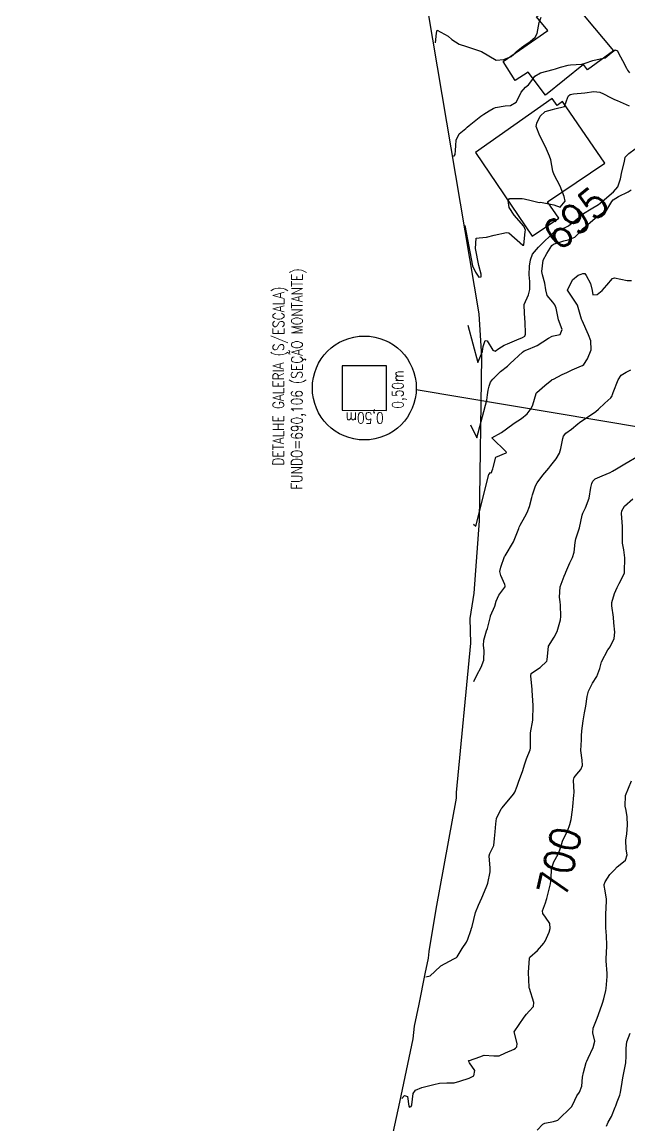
# Model space of a CAD drawing. Header units: metres. Extents: x 298520 to 308411, y 7433745 to 7450750.
# Drawn here: x 300935.2 to 301017, y 7443486.7 to 7443635.3 of the extents above; entities that cross this region are included whole.
import ezdxf
from ezdxf.enums import TextEntityAlignment as Align

# ---------------------------------------------------------------- set-up
doc = ezdxf.new("R2010")
doc.units = ezdxf.units.M
doc.header["$LTSCALE"] = 10
doc.linetypes.add('CONTINUO', pattern=[0])
doc.linetypes.add('DASHED', pattern=[0.75, 0.5, -0.25])
for name, color, linetype in [('Area', 45, 'Continuous'), ('Cotas', 45, 'Continuous'), ('Curvas de Nivel 1m', 11, 'Continuous'), ('Curvas de Nivel 5m', 15, 'Continuous'), ('Edificações', 30, 'Continuous'), ('TEXTO', 45, 'Continuous'), ('Vias Secundárias', 230, 'DASHED')]:
    doc.layers.add(name, color=color, linetype=linetype)
doc.styles.add('ROMANS', font='romans', dxfattribs={"height": 0.2})
doc.styles.add('Style-STANDARD', font='STANDARD.shx')

msp = doc.modelspace()

# ---------------------------------------------------------------- linework, layer by layer
at = {"layer": 'Area'}
msp.add_polyline3d([(300984.77, 7443483.56, 700.75), (300986.09, 7443489.77, 708.12), (300987.9, 7443498.28, 705.35), (300988.09, 7443500.01, 703.46), (300988.72, 7443502.96, 699.35), (300989.51, 7443507.05, 699.35), (300989.98, 7443509.16, 699.19), (300990.06, 7443510.07, 698.99), (300990.97, 7443515.75, 698.92), (300993.72, 7443530.72, 698.74), (300993.71, 7443531.45, 698.67), (300995.68, 7443551.57, 698.27), (300995.56, 7443554.89, 698.07), (300996.1, 7443558.32, 698.4), (300996.82, 7443568.05, 697.99), (300997.14, 7443590.16, 696.39), (300996.8, 7443595.93, 696.07), (300988.65, 7443644.17, 693.95)], dxfattribs=at)
at = {"layer": 'Curvas de Nivel 1m', "flags": 128}
for points, elevation in [([(300990.88, 7443632.47), (300991.02, 7443633.74), (300991.12, 7443634.15), (300992.62, 7443633.34), (300993.11, 7443632.91), (300994.07, 7443632.3), (300995.1, 7443631.96), (300997.09, 7443631.29), (300999.08, 7443630.11), (301000.12, 7443630.21), (301001.08, 7443630.61), (301001.43, 7443630.9), (301001.79, 7443631.23), (301002.5, 7443631.82), (301003.1, 7443632.26), (301003.66, 7443632.66), (301004.31, 7443633.21), (301004.6, 7443633.72), (301004.85, 7443635.2), (301005.15, 7443635.91)], 692), ([(300993.34, 7443617.21), (300993.44, 7443617.26), (300993.56, 7443617.43), (300993.61, 7443617.97), (300993.62, 7443618.65), (300993.7, 7443619.33), (300994.1, 7443620.18), (300994.97, 7443620.93), (300995.19, 7443621.09), (300995.44, 7443621.31), (300996.99, 7443622.58), (300997.41, 7443622.86), (300998.11, 7443623.28), (300998.65, 7443623.62), (300999, 7443623.77), (301000.31, 7443623.95), (301001, 7443624.03), (301001.77, 7443624.47), (301002.19, 7443625.23), (301002.44, 7443625.82), (301003.04, 7443626.49), (301003.44, 7443626.82), (301003.76, 7443627.21), (301004.29, 7443627.97), (301005.06, 7443628.43), (301006.75, 7443628.86), (301007.06, 7443628.96), (301007.22, 7443629.01), (301007.73, 7443629.16), (301008.77, 7443629.45), (301009.07, 7443629.5), (301010.6, 7443629.6), (301011.07, 7443629.71), (301012.09, 7443630.1), (301013.08, 7443630.29), (301013.75, 7443630.43), (301014.58, 7443631.09), (301015.1, 7443631.5), (301015.41, 7443631.39), (301015.58, 7443631.07), (301016.08, 7443630.07), (301016.62, 7443629.06), (301016.79, 7443628.78), (301017.06, 7443628.43)], 693), ([(300994.86, 7443607.84), (300995.89, 7443602.4), (300996.28, 7443601.56), (300996.73, 7443600.87), (300997.07, 7443600.95), (300997.07, 7443601.29), (300996.74, 7443602.47), (300996.28, 7443604.76), (300996.37, 7443606.14), (300996.79, 7443606.19), (300997.77, 7443606.3), (300998.8, 7443606.53), (301000.46, 7443606.91), (301000.8, 7443606.87), (301002.66, 7443605.22), (301002.78, 7443605.19), (301002.8, 7443605.21), (301002.99, 7443607.03), (301003.01, 7443607.22), (301002.81, 7443607.76), (301001.49, 7443609.23), (301000.84, 7443610.29), (301000.67, 7443611.24), (301000.86, 7443611.49), (301002.57, 7443611.5), (301002.86, 7443611.46), (301003.77, 7443611.21), (301004.85, 7443610.96), (301005.07, 7443610.98), (301006.84, 7443610.63), (301007.68, 7443610.32), (301008.35, 7443611.15), (301008.24, 7443611.77), (301007.68, 7443613.16), (301006.9, 7443614.67), (301006.7, 7443615.17), (301006.42, 7443616.68), (301006.28, 7443617.18), (301005.87, 7443618.13), (301005.37, 7443619.19), (301004.95, 7443619.92), (301004.45, 7443621.21), (301004.56, 7443621.62), (301004.99, 7443622.56), (301005.66, 7443623.19), (301006.67, 7443623.5), (301007, 7443623.55), (301008.28, 7443623.88), (301008.73, 7443625.15), (301008.83, 7443625.34), (301009.03, 7443625.49), (301009.48, 7443625.59), (301011.03, 7443625.74), (301012.22, 7443625.92), (301013.03, 7443625.81), (301013.53, 7443625.6), (301014.48, 7443625.09), (301015.02, 7443624.83), (301015.39, 7443624.71), (301017.01, 7443623.96)], 694), ([(300995.62, 7443581.02), (300996.47, 7443579.26), (300997.82, 7443584.31), (300997.9, 7443585.02), (300997.99, 7443585.68), (300998.13, 7443586.2), (300998.31, 7443586.76), (300998.56, 7443587.12), (300998.64, 7443587.19), (300998.75, 7443587.27), (300999.65, 7443588.19), (301000.59, 7443588.91), (301000.76, 7443589.08), (301000.94, 7443589.24), (301002.61, 7443590.77), (301002.86, 7443590.97), (301003.45, 7443591.21), (301004.29, 7443591.53), (301004.62, 7443591.7), (301006.13, 7443592.68), (301006.63, 7443592.93), (301006.81, 7443592.98), (301007.72, 7443593.16), (301007.96, 7443593.84), (301007.47, 7443595.16), (301007.15, 7443596.7), (301006.98, 7443597.17), (301006.69, 7443597.53), (301005.93, 7443598.42), (301005.77, 7443599.18), (301005.64, 7443600.1), (301005.31, 7443601.19), (301005.22, 7443601.67), (301005.41, 7443603.19), (301005.89, 7443604.06), (301006.58, 7443605.17), (301006.78, 7443605.35), (301008.18, 7443605.77), (301008.79, 7443605.91), (301009.66, 7443606.28), (301010.51, 7443607.13), (301010.81, 7443607.44), (301012.74, 7443609.1), (301012.79, 7443609.14), (301012.82, 7443609.16), (301013.98, 7443609.94), (301014.67, 7443611.08), (301014.86, 7443611.3), (301015.56, 7443611.77), (301016.87, 7443612.38), (301017.28, 7443612.64)], 696), ([(300996, 7443567.61), (300996.33, 7443567.37), (300998.08, 7443574.33), (300998.33, 7443574.56), (300998.41, 7443574.47), (300998.62, 7443575.06), (300998.65, 7443575.27), (300999.05, 7443576.65), (301000.44, 7443577.22), (301000.46, 7443577.25), (301000.44, 7443577.35), (300998.47, 7443579.27), (300999.78, 7443579.96), (301000.49, 7443580.48), (301001.5, 7443581.23), (301002.5, 7443581.86), (301003.24, 7443582.48), (301003.8, 7443583.21), (301004.03, 7443583.69), (301004.46, 7443585.2), (301004.48, 7443585.26), (301004.54, 7443585.35), (301005.65, 7443586.28), (301006.56, 7443587.04), (301006.64, 7443587.09), (301006.8, 7443587.17), (301007.97, 7443587.76), (301008.58, 7443588.06), (301009.33, 7443588.4), (301010.59, 7443588.93), (301010.72, 7443589), (301010.87, 7443589.13), (301011.37, 7443589.89), (301011.89, 7443591.11), (301011.81, 7443592.3), (301011.51, 7443593.12), (301010.66, 7443595.04), (301010.62, 7443595.13), (301010.58, 7443595.22), (301010.05, 7443597.14), (301008.7, 7443599.15), (301009.35, 7443600.52), (301010.13, 7443601.14), (301010.55, 7443601.31), (301010.74, 7443601.39), (301011, 7443601.39), (301011.21, 7443601.12), (301011.77, 7443600.06), (301012.02, 7443599.11), (301012.08, 7443598.49), (301012.7, 7443598.57), (301013.34, 7443599.09), (301013.99, 7443599.81), (301014.73, 7443600.72), (301015.03, 7443600.78), (301016.72, 7443600.46), (301017.33, 7443600.43)], 697), ([(300996.07, 7443546.44), (300996.48, 7443547.29), (300997.05, 7443548.34), (300997.41, 7443549.28), (300997.46, 7443550.61), (300997.37, 7443551.28), (300997.41, 7443552.01), (300997.79, 7443553.27), (300997.89, 7443553.55), (300998.18, 7443554.62), (300998.29, 7443555.16), (300998.33, 7443555.27), (300998.88, 7443556.58), (300999.08, 7443557.26), (300999.43, 7443558.04), (301000.23, 7443559.12), (301000.29, 7443559.19), (301000.3, 7443559.25), (301000.3, 7443559.31), (301000.24, 7443559.47), (300999.69, 7443560.69), (300999.56, 7443561.26), (300999.7, 7443561.82), (301000.21, 7443563.25), (301000.24, 7443563.3), (301000.28, 7443563.37), (301001.39, 7443565.23), (301002.11, 7443567.02), (301002.19, 7443567.22), (301002.24, 7443567.31), (301002.33, 7443567.47), (301002.96, 7443568.59), (301003.27, 7443569.21), (301003.57, 7443570), (301003.88, 7443571.2), (301003.99, 7443571.59), (301004.39, 7443572.76), (301004.62, 7443573.2), (301005.38, 7443574.21), (301006.15, 7443575.17), (301006.43, 7443575.5), (301007.17, 7443576.43), (301007.59, 7443577.16), (301007.81, 7443577.8), (301008.05, 7443579.15), (301008.15, 7443579.47), (301008.48, 7443579.88), (301009.21, 7443580.42), (301010.08, 7443581.13), (301010.3, 7443581.32), (301010.5, 7443581.45), (301011.5, 7443582.11), (301012.51, 7443582.81), (301012.85, 7443583.1), (301013.71, 7443583.9), (301014.54, 7443584.63), (301014.7, 7443584.92), (301014.74, 7443585.08), (301014.83, 7443585.36), (301015.52, 7443587.07), (301015.94, 7443587.69), (301016.58, 7443588.11), (301017.2, 7443588.43)], 698), ([(300989.6, 7443506.62), (300990.18, 7443506.79), (300990.79, 7443507.36), (300991.62, 7443508.1), (300993.35, 7443509.04), (300993.63, 7443509.18), (300993.72, 7443509.23), (300993.8, 7443509.32), (300994.49, 7443510.47), (300995.06, 7443511.31), (300995.28, 7443511.69), (300995.68, 7443512.86), (300995.77, 7443513.21), (300995.79, 7443513.3), (300995.82, 7443513.44), (300996.29, 7443515.29), (300996.7, 7443516.3), (300997.14, 7443517.28), (300997.75, 7443518.68), (300997.91, 7443519.11), (300997.96, 7443519.27), (300998.25, 7443520.79), (300998.27, 7443521.27), (300998.14, 7443522.92), (300998.22, 7443523.27), (300998.74, 7443524.33), (300998.87, 7443525.26), (300998.93, 7443526.16), (300999.01, 7443527.26), (300999.14, 7443527.98), (300999.76, 7443529.25), (300999.81, 7443529.31), (300999.87, 7443529.4), (301001.4, 7443531.23), (301001.59, 7443531.53), (301001.91, 7443532.33), (301002.14, 7443533), (301002.22, 7443533.22), (301002.69, 7443534.45), (301002.9, 7443535.21), (301003.14, 7443536.02), (301003.65, 7443537.2), (301003.71, 7443537.46), (301003.68, 7443539.2), (301003.7, 7443539.5), (301004.01, 7443541.2), (301004.04, 7443543.2), (301003.93, 7443545.2), (301003.92, 7443545.35), (301003.73, 7443547.2), (301003.81, 7443547.48), (301004.09, 7443547.72), (301005, 7443548.29), (301005.89, 7443549.18), (301005.96, 7443549.34), (301006.13, 7443551.18), (301006.91, 7443552.41), (301007.31, 7443553.16), (301007.76, 7443554.74), (301007.81, 7443555.16), (301007.76, 7443556.72), (301007.71, 7443557.16), (301007.6, 7443557.77), (301007.69, 7443559.16), (301008.25, 7443560.6), (301008.4, 7443561), (301008.44, 7443561.15), (301009.02, 7443562.39), (301009.38, 7443563.14), (301009.59, 7443563.83), (301009.74, 7443565.14), (301009.82, 7443565.62), (301010.32, 7443567.13), (301010.66, 7443568.81), (301010.75, 7443569.12), (301011.09, 7443569.84), (301011.61, 7443571.11), (301011.84, 7443572.56), (301011.95, 7443573.11), (301012.09, 7443573.42), (301012.4, 7443573.71), (301013.37, 7443574.13), (301014.42, 7443574.57), (301014.74, 7443574.76), (301015.28, 7443575.07), (301016.43, 7443575.74), (301018.25, 7443576.84)], 699), ([(301004.59, 7443485.96), (301005.37, 7443486.81), (301005.62, 7443486.93), (301006.81, 7443487.17), (301007.27, 7443487.27), (301007.37, 7443487.34), (301009.21, 7443489.13), (301009.4, 7443489.46), (301009.93, 7443490.61), (301010.31, 7443491.12), (301010.63, 7443491.91), (301010.7, 7443493.12), (301010.84, 7443493.73), (301011.22, 7443495.11), (301011.29, 7443495.29), (301011.47, 7443495.66), (301012.14, 7443497.1), (301012.36, 7443497.96), (301012.12, 7443499.1), (301012.16, 7443499.74), (301012.68, 7443501.09), (301013.32, 7443502.84), (301013.39, 7443503.08), (301013.57, 7443503.69), (301013.87, 7443504.79), (301013.91, 7443505.08), (301014.02, 7443506.66), (301014.04, 7443507.08), (301013.91, 7443508.79), (301013.9, 7443509.08), (301013.97, 7443510.76), (301013.98, 7443511.08), (301013.88, 7443512.88), (301013.87, 7443513.08), (301013.85, 7443514.93), (301013.86, 7443515.08), (301013.96, 7443516.84), (301013.94, 7443517.08), (301013.74, 7443518.21), (301013.61, 7443518.94), (301013.62, 7443519.08), (301013.76, 7443519.43), (301014.4, 7443520.44), (301015, 7443521.07), (301015.38, 7443521.46), (301015.78, 7443521.79), (301016.5, 7443522.35), (301016.73, 7443523.05), (301016.59, 7443523.83), (301016.55, 7443525.05), (301016.68, 7443525.89), (301016.76, 7443527.05), (301016.71, 7443528.2), (301016.59, 7443529.05), (301016.46, 7443529.64), (301016.52, 7443531.05), (301016.89, 7443532.06), (301017.31, 7443533.04)], 701), ([(301013.93, 7443486.51), (301014.18, 7443487.07), (301014.61, 7443487.83), (301015.1, 7443489.06), (301015.18, 7443489.28), (301015.4, 7443489.82), (301015.75, 7443490.71), (301015.84, 7443491.06), (301016.04, 7443492.45), (301016.14, 7443493.05), (301016.37, 7443494.14), (301016.54, 7443495.05), (301016.59, 7443495.93), (301016.57, 7443497.05), (301016.69, 7443497.86), (301017.15, 7443499.04)], 702)]:
    msp.add_lwpolyline(points, dxfattribs=dict(at, elevation=elevation))
at = {"layer": 'Curvas de Nivel 5m', "flags": 128}
for points, elevation in [([(300995.24, 7443594.43), (300996.59, 7443589.4), (300997.25, 7443590.86), (300997.29, 7443591.23), (300997.33, 7443591.55), (300997.4, 7443591.8), (300997.49, 7443592.08), (300997.6, 7443592.38), (300997.87, 7443592.32), (300998.61, 7443591.04), (300998.96, 7443590.91), (300999.45, 7443591.26), (301000.16, 7443591.72), (301000.62, 7443591.93), (301001.85, 7443592.46), (301002.63, 7443592.78), (301002.92, 7443592.93), (301003.05, 7443593.22), (301002.98, 7443594.9), (301002.96, 7443595.22), (301002.84, 7443597.06), (301002.86, 7443597.22), (301003.42, 7443598.49), (301003.63, 7443599.21), (301003.61, 7443600.33), (301003.5, 7443601.21), (301003.57, 7443602.38), (301003.68, 7443603.21), (301003.96, 7443604.01), (301004.78, 7443604.92), (301004.92, 7443605.06), (301005.04, 7443605.2), (301006.8, 7443606.92), (301006.96, 7443607.01), (301007.37, 7443607.16), (301008.39, 7443607.57), (301008.81, 7443607.79), (301010.43, 7443609.13), (301010.63, 7443609.32), (301010.83, 7443609.46), (301011.86, 7443610.09), (301012.85, 7443610.66), (301013.1, 7443610.85), (301013.35, 7443611.1), (301014.87, 7443612.37), (301015.48, 7443613.07), (301015.81, 7443614.14), (301016.03, 7443615.06), (301016.35, 7443616.49), (301016.46, 7443617.06), (301016.93, 7443617.56), (301017.8, 7443618.18)], 695), ([(300986.36, 7443490.24), (300986.72, 7443490.64), (300987.12, 7443490.52), (300987.3, 7443489.2), (300987.39, 7443489.07), (300987.6, 7443489.18), (300987.69, 7443489.39), (300987.87, 7443490.94), (300988.22, 7443491.38), (300989.08, 7443491.72), (300989.43, 7443491.81), (300990.67, 7443492.12), (300991.43, 7443492.31), (300992.43, 7443492.34), (300993.43, 7443492.37), (300994.17, 7443492.58), (300995.44, 7443492.97), (300996.07, 7443493.29), (300996.18, 7443494.02), (300995.46, 7443495.03), (300995.35, 7443495.3), (300995.4, 7443495.36), (300995.46, 7443495.38), (300996.88, 7443495.87), (300997.48, 7443496.09), (300998.75, 7443495.98), (300999.47, 7443495.99), (301000.35, 7443496.38), (301001.49, 7443496.9), (301001.7, 7443497.02), (301001.85, 7443497.22), (301001.91, 7443497.64), (301001.51, 7443499.23), (301002.85, 7443501.21), (301003.14, 7443501.6), (301003.54, 7443501.99), (301004.12, 7443502.63), (301004.17, 7443503.19), (301003.58, 7443505.05), (301003.54, 7443505.16), (301003.53, 7443505.2), (301003.53, 7443505.26), (301003.44, 7443507.2), (301003.57, 7443509.13), (301003.58, 7443509.2), (301003.63, 7443509.29), (301004.63, 7443510.2), (301005.49, 7443511.18), (301005.56, 7443511.27), (301005.66, 7443511.43), (301006.2, 7443512.64), (301006.37, 7443513.17), (301006.32, 7443513.8), (301005.7, 7443514.69), (301005.36, 7443515.18), (301005.34, 7443515.55), (301005.72, 7443516.62), (301005.86, 7443517.05), (301005.9, 7443517.18), (301005.95, 7443517.39), (301006.38, 7443519.17), (301006.47, 7443519.88), (301006.52, 7443521.17), (301006.84, 7443522.12), (301007.44, 7443523.16), (301007.81, 7443524.09), (301008.03, 7443524.93), (301008.12, 7443525.15), (301008.69, 7443526.28), (301009, 7443527.14), (301009.16, 7443527.83), (301009.36, 7443529.14), (301009.41, 7443529.6), (301009.56, 7443531.13), (301009.58, 7443531.45), (301009.51, 7443533.13), (301009.57, 7443533.49), (301009.93, 7443533.93), (301010.48, 7443534.58), (301010.69, 7443535.12), (301010.65, 7443535.82), (301010.5, 7443537.12), (301010.56, 7443538.55), (301010.59, 7443539.12), (301010.64, 7443539.76), (301010.8, 7443541.12), (301010.96, 7443542.18), (301011.14, 7443543.11), (301011.34, 7443544.39), (301011.51, 7443545.11), (301012.07, 7443546.2), (301012.65, 7443547.09), (301013.03, 7443548.16), (301013.28, 7443549.09), (301014.13, 7443550.69), (301014.31, 7443550.9), (301014.45, 7443551.08), (301014.99, 7443552.23), (301015.05, 7443553.07), (301014.94, 7443554.31), (301014.87, 7443555.07), (301014.66, 7443556.61), (301014.68, 7443557.08), (301015.03, 7443558.26), (301015.36, 7443559.07), (301015.67, 7443559.64), (301016.25, 7443560.73), (301016.36, 7443561.06), (301016.37, 7443561.18), (301016.42, 7443563.06), (301016.29, 7443564.16), (301016.1, 7443565.06), (301016.09, 7443565.28), (301016.1, 7443567.06), (301016.08, 7443567.3), (301015.95, 7443569.06), (301016, 7443569.42), (301016.36, 7443570.03), (301017.49, 7443571.04)], 700)]:
    msp.add_lwpolyline(points, dxfattribs=dict(at, elevation=elevation))
at = {"layer": 'Edificações'}
for points in [[(301000.01, 7443629.94), (301006.05, 7443634.1), (301004.5, 7443635.97), (301008.35, 7443639.18), (301014.89, 7443631.4), (301011.37, 7443628.81), (301010.86, 7443629.52), (301005.71, 7443625.39), (301003.39, 7443628.49), (301001.62, 7443627.39)], [(300996.29, 7443617.69), (301003.94, 7443606.4), (301007.51, 7443608.83), (301006, 7443611.06), (301013.73, 7443616.27), (301008.02, 7443624.54), (301007.28, 7443624.03), (301006.64, 7443624.96)]]:
    msp.add_lwpolyline(points, close=True, dxfattribs=at)
at = {"layer": 'TEXTO', "linetype": 'CONTINUO'}
msp.add_polyline3d([(300984.32, 7443588.95, 0), (300978.32, 7443588.96, 0), (300978.31, 7443582.96, 0), (300984.31, 7443582.95, 0), (300984.32, 7443588.95, 0)], close=True, dxfattribs=at)
msp.add_polyline3d([(301197.76, 7443550.55, 0), (300988.31, 7443585.71, 0)], dxfattribs=at)
msp.add_circle((300981.31, 7443585.96), 7, dxfattribs=at)
at = {"layer": 'Vias Secundárias'}
msp.add_lwpolyline([(301465.55, 7442973.32, 0), (301478.59, 7442967.28, -0.011668)], format="xyb", dxfattribs=at)

# ---------------------------------------------------------------- texts
at = {"layer": 'Cotas', "style": 'Style-STANDARD'}
for s, rotation, p in [('695', 40.6213, (301009.8, 7443608.83, 695)), ('700', 76.5068, (301007.61, 7443522.14, 700))]:
    msp.add_text(s, height=4, rotation=rotation, dxfattribs=at).set_placement(p, align=Align.MIDDLE_CENTER)
at = {"layer": 'TEXTO', "style": 'ROMANS', "width": 0.8}
for s, rotation, p in [('FUNDO=690,106 (SEÇÃO MONTANTE)', 89.9058, (300972.95, 7443572.25)), ('DETALHE GALERIA (S/ESCALA)', 89.9058, (300970.46, 7443575.5)), ('0,50m', 89.9058, (300986.57, 7443583.18)), ('0,50m', 179.9058, (300983.93, 7443582.67))]:
    msp.add_text(s, height=1.5, rotation=rotation, dxfattribs=at).set_placement(p)

doc.saveas('drawing.dxf')
